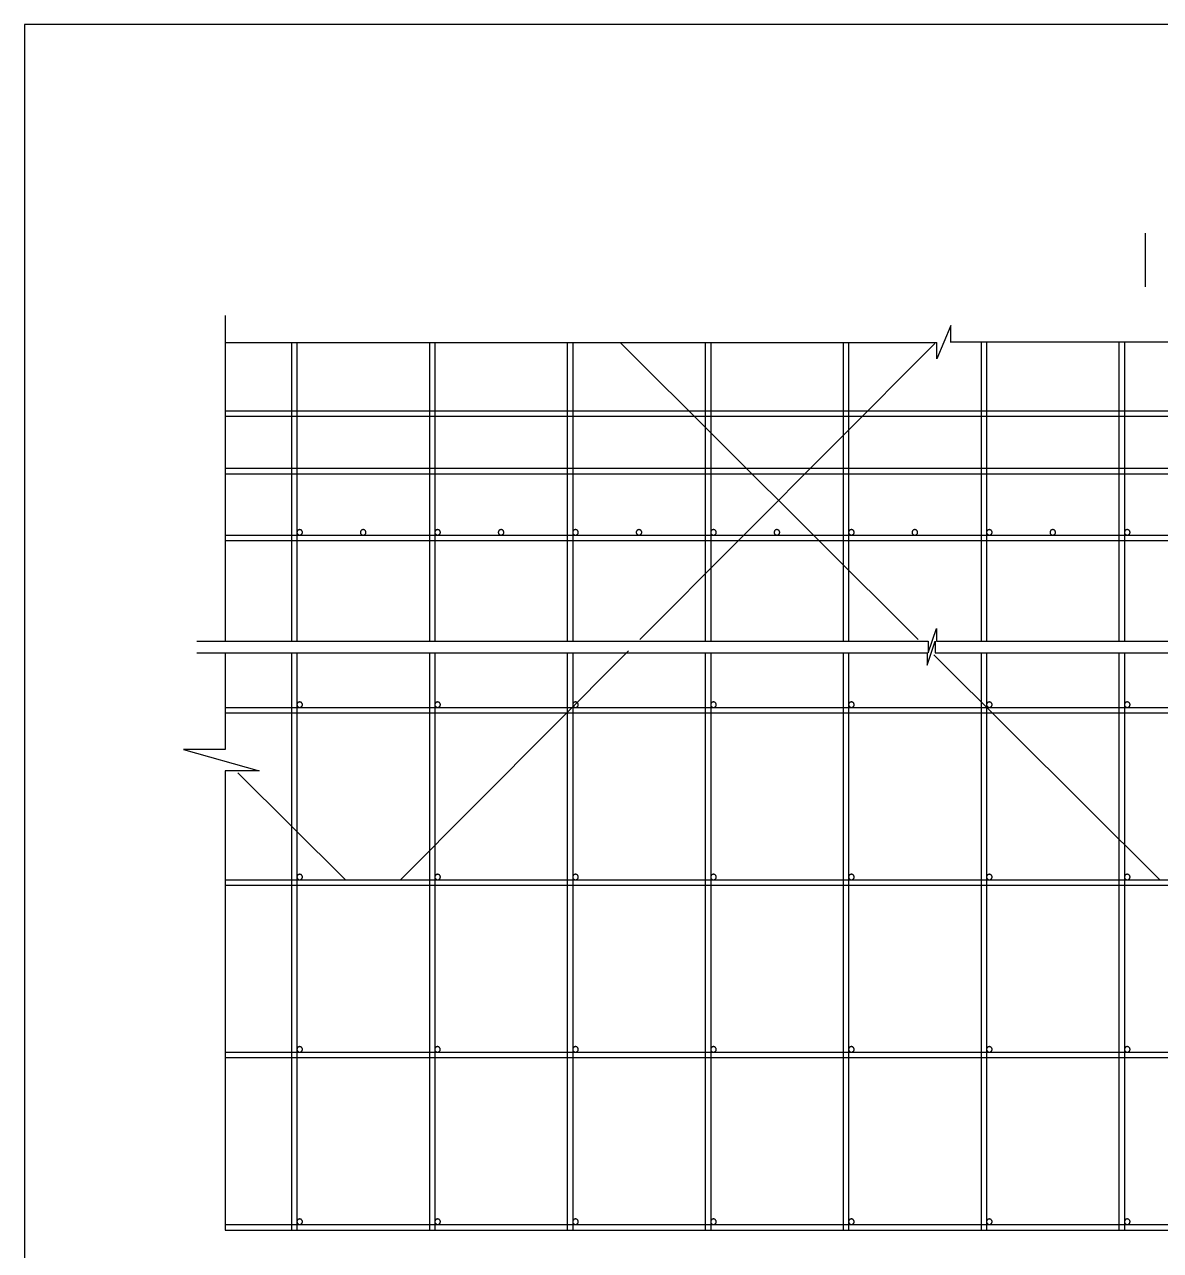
# Model space of a CAD drawing. Header units: metres. Extents: x 0 to 420, y 0 to 297.
# Drawn here: x 0 to 164.7, y 119.2 to 297 of the extents above; entities that cross this region are included whole.
import ezdxf

# ---------------------------------------------------------------- set-up
doc = ezdxf.new("R2010")
doc.units = ezdxf.units.M
doc.layers.add(' ', color=7, linetype='Continuous')

msp = doc.modelspace()

# ---------------------------------------------------------------- linework, layer by layer
at = {"layer": ' '}
for p, q in [((162.52, 266.73), (162.52, 258.93)), ((29.1, 254.79), (29.1, 207.53)), ((134.34, 253.34), (132.27, 248.5)), ((134.34, 250.86), (134.34, 253.34)), ((29.1, 250.86), (132.27, 250.86)), ((38.7, 250.86), (38.7, 207.53)), ((39.5, 250.86), (39.5, 207.53)), ((58.7, 250.86), (58.7, 207.53)), ((59.5, 250.86), (59.5, 207.53)), ((78.7, 250.86), (78.7, 207.53)), ((79.5, 250.86), (79.5, 207.53)), ((86.36, 250.86), (129.6, 207.81)), ((98.7, 250.86), (98.7, 207.53)), ((99.5, 250.86), (99.5, 207.53)), ((118.7, 250.86), (118.7, 207.53)), ((119.5, 250.86), (119.5, 207.53)), ((132.27, 248.5), (132.27, 250.86)), ((134.34, 250.98), (249.1, 250.98)), ((138.7, 250.98), (138.7, 207.53)), ((139.5, 250.98), (139.5, 207.53)), ((158.7, 250.98), (158.7, 207.53)), ((159.5, 250.98), (159.5, 207.53)), ((131.99, 250.75), (89.24, 207.81)), ((29.1, 240.98), (249.1, 240.98)), ((29.1, 240.18), (249.1, 240.18)), ((29.1, 232.64), (249.1, 232.64)), ((29.1, 231.84), (249.1, 231.84)), ((29.1, 222.93), (249.1, 222.93)), ((29.1, 222.13), (249.1, 222.13)), ((131.05, 205.86), (132.24, 209.39)), ((132.24, 209.39), (132.24, 207.53)), ((25, 207.53), (131.05, 207.53)), ((130.91, 204.06), (132.04, 207.53)), ((131.05, 207.53), (131.05, 205.86)), ((132.04, 207.53), (132.04, 205.86)), ((132.24, 207.53), (251.8, 207.53)), ((25, 205.86), (130.91, 205.86)), ((29.1, 205.86), (29.1, 191.83)), ((38.7, 205.86), (38.7, 122.13)), ((39.5, 205.86), (39.5, 122.13)), ((87.58, 206.14), (54.51, 172.93)), ((58.7, 205.86), (58.7, 122.13)), ((59.5, 205.86), (59.5, 122.13)), ((78.7, 205.86), (78.7, 122.13)), ((79.5, 205.86), (79.5, 122.13)), ((98.7, 205.86), (98.7, 122.13)), ((99.5, 205.86), (99.5, 122.13)), ((118.7, 205.86), (118.7, 122.13)), ((119.5, 205.86), (119.5, 122.13)), ((130.91, 205.86), (130.91, 204.06)), ((131.84, 205.58), (164.64, 172.93)), ((132.04, 205.86), (251.8, 205.86)), ((138.7, 205.86), (138.7, 122.13)), ((139.5, 205.86), (139.5, 122.13)), ((158.7, 205.86), (158.7, 122.13)), ((159.5, 205.86), (159.5, 122.13)), ((29.1, 197.93), (249.1, 197.93)), ((29.1, 197.13), (249.1, 197.13)), ((29.1, 191.83), (23.06, 191.83)), ((23.06, 191.83), (34.03, 188.72)), ((34.03, 188.72), (29.1, 188.72)), ((29.1, 188.72), (29.1, 122.13)), ((30.95, 188.44), (46.53, 172.93)), ((29.1, 172.93), (249.1, 172.93)), ((29.1, 172.13), (249.1, 172.13)), ((29.1, 147.93), (249.1, 147.93)), ((29.1, 147.13), (249.1, 147.13)), ((29.1, 122.93), (249.1, 122.93)), ((29.1, 122.13), (249.1, 122.13))]:
    msp.add_line(p, q, dxfattribs=at)
for points in [[(40.3, 223.33), (40.3, 223.37), (40.29, 223.41), (40.28, 223.44), (40.27, 223.48), (40.25, 223.52), (40.23, 223.55), (40.21, 223.58), (40.18, 223.61), (40.15, 223.64), (40.12, 223.66), (40.09, 223.68), (40.05, 223.7), (40.01, 223.71), (39.98, 223.72), (39.94, 223.73), (39.9, 223.73), (39.86, 223.73), (39.82, 223.72), (39.78, 223.71), (39.74, 223.7), (39.71, 223.68), (39.68, 223.66), (39.64, 223.64), (39.62, 223.61), (39.59, 223.58), (39.57, 223.55), (39.55, 223.52), (39.53, 223.48), (39.52, 223.44), (39.51, 223.41), (39.5, 223.37), (39.5, 223.33), (39.5, 223.29), (39.51, 223.25), (39.52, 223.21), (39.53, 223.18), (39.55, 223.14), (39.57, 223.11), (39.59, 223.07), (39.62, 223.05), (39.64, 223.02), (39.68, 223), (39.71, 222.98), (39.74, 222.96), (39.78, 222.95), (39.82, 222.94), (39.86, 222.93), (39.9, 222.93), (39.94, 222.93), (39.98, 222.94), (40.01, 222.95), (40.05, 222.96), (40.09, 222.98), (40.12, 223), (40.15, 223.02), (40.18, 223.05), (40.21, 223.07), (40.23, 223.11), (40.25, 223.14), (40.27, 223.18), (40.28, 223.21), (40.29, 223.25), (40.3, 223.29), (40.3, 223.33)], [(49.5, 223.33), (49.5, 223.37), (49.49, 223.41), (49.48, 223.44), (49.47, 223.48), (49.45, 223.52), (49.43, 223.55), (49.41, 223.58), (49.38, 223.61), (49.35, 223.64), (49.32, 223.66), (49.29, 223.68), (49.25, 223.7), (49.21, 223.71), (49.18, 223.72), (49.14, 223.73), (49.1, 223.73), (49.06, 223.73), (49.02, 223.72), (48.98, 223.71), (48.94, 223.7), (48.91, 223.68), (48.88, 223.66), (48.84, 223.64), (48.82, 223.61), (48.79, 223.58), (48.77, 223.55), (48.75, 223.52), (48.73, 223.48), (48.72, 223.44), (48.71, 223.41), (48.7, 223.37), (48.7, 223.33), (48.7, 223.29), (48.71, 223.25), (48.72, 223.21), (48.73, 223.18), (48.75, 223.14), (48.77, 223.11), (48.79, 223.07), (48.82, 223.05), (48.84, 223.02), (48.88, 223), (48.91, 222.98), (48.94, 222.96), (48.98, 222.95), (49.02, 222.94), (49.06, 222.93), (49.1, 222.93), (49.14, 222.93), (49.18, 222.94), (49.21, 222.95), (49.25, 222.96), (49.29, 222.98), (49.32, 223), (49.35, 223.02), (49.38, 223.05), (49.41, 223.07), (49.43, 223.11), (49.45, 223.14), (49.47, 223.18), (49.48, 223.21), (49.49, 223.25), (49.5, 223.29), (49.5, 223.33)], [(60.3, 223.33), (60.3, 223.37), (60.29, 223.41), (60.28, 223.44), (60.27, 223.48), (60.25, 223.52), (60.23, 223.55), (60.21, 223.58), (60.18, 223.61), (60.15, 223.64), (60.12, 223.66), (60.09, 223.68), (60.05, 223.7), (60.01, 223.71), (59.98, 223.72), (59.94, 223.73), (59.9, 223.73), (59.86, 223.73), (59.82, 223.72), (59.78, 223.71), (59.74, 223.7), (59.71, 223.68), (59.68, 223.66), (59.64, 223.64), (59.62, 223.61), (59.59, 223.58), (59.57, 223.55), (59.55, 223.52), (59.53, 223.48), (59.52, 223.44), (59.51, 223.41), (59.5, 223.37), (59.5, 223.33), (59.5, 223.29), (59.51, 223.25), (59.52, 223.21), (59.53, 223.18), (59.55, 223.14), (59.57, 223.11), (59.59, 223.07), (59.62, 223.05), (59.64, 223.02), (59.68, 223), (59.71, 222.98), (59.74, 222.96), (59.78, 222.95), (59.82, 222.94), (59.86, 222.93), (59.9, 222.93), (59.94, 222.93), (59.98, 222.94), (60.01, 222.95), (60.05, 222.96), (60.09, 222.98), (60.12, 223), (60.15, 223.02), (60.18, 223.05), (60.21, 223.07), (60.23, 223.11), (60.25, 223.14), (60.27, 223.18), (60.28, 223.21), (60.29, 223.25), (60.3, 223.29), (60.3, 223.33)], [(69.5, 223.33), (69.5, 223.37), (69.49, 223.41), (69.48, 223.44), (69.47, 223.48), (69.45, 223.52), (69.43, 223.55), (69.41, 223.58), (69.38, 223.61), (69.35, 223.64), (69.32, 223.66), (69.29, 223.68), (69.25, 223.7), (69.21, 223.71), (69.18, 223.72), (69.14, 223.73), (69.1, 223.73), (69.06, 223.73), (69.02, 223.72), (68.98, 223.71), (68.94, 223.7), (68.91, 223.68), (68.88, 223.66), (68.84, 223.64), (68.82, 223.61), (68.79, 223.58), (68.77, 223.55), (68.75, 223.52), (68.73, 223.48), (68.72, 223.44), (68.71, 223.41), (68.7, 223.37), (68.7, 223.33), (68.7, 223.29), (68.71, 223.25), (68.72, 223.21), (68.73, 223.18), (68.75, 223.14), (68.77, 223.11), (68.79, 223.07), (68.82, 223.05), (68.84, 223.02), (68.88, 223), (68.91, 222.98), (68.94, 222.96), (68.98, 222.95), (69.02, 222.94), (69.06, 222.93), (69.1, 222.93), (69.14, 222.93), (69.18, 222.94), (69.21, 222.95), (69.25, 222.96), (69.29, 222.98), (69.32, 223), (69.35, 223.02), (69.38, 223.05), (69.41, 223.07), (69.43, 223.11), (69.45, 223.14), (69.47, 223.18), (69.48, 223.21), (69.49, 223.25), (69.5, 223.29), (69.5, 223.33)], [(80.3, 223.33), (80.3, 223.37), (80.29, 223.41), (80.28, 223.44), (80.27, 223.48), (80.25, 223.52), (80.23, 223.55), (80.21, 223.58), (80.18, 223.61), (80.15, 223.64), (80.12, 223.66), (80.09, 223.68), (80.05, 223.7), (80.01, 223.71), (79.98, 223.72), (79.94, 223.73), (79.9, 223.73), (79.86, 223.73), (79.82, 223.72), (79.78, 223.71), (79.74, 223.7), (79.71, 223.68), (79.68, 223.66), (79.64, 223.64), (79.62, 223.61), (79.59, 223.58), (79.57, 223.55), (79.55, 223.52), (79.53, 223.48), (79.52, 223.44), (79.51, 223.41), (79.5, 223.37), (79.5, 223.33), (79.5, 223.29), (79.51, 223.25), (79.52, 223.21), (79.53, 223.18), (79.55, 223.14), (79.57, 223.11), (79.59, 223.07), (79.62, 223.05), (79.64, 223.02), (79.68, 223), (79.71, 222.98), (79.74, 222.96), (79.78, 222.95), (79.82, 222.94), (79.86, 222.93), (79.9, 222.93), (79.94, 222.93), (79.98, 222.94), (80.01, 222.95), (80.05, 222.96), (80.09, 222.98), (80.12, 223), (80.15, 223.02), (80.18, 223.05), (80.21, 223.07), (80.23, 223.11), (80.25, 223.14), (80.27, 223.18), (80.28, 223.21), (80.29, 223.25), (80.3, 223.29), (80.3, 223.33)], [(89.5, 223.33), (89.5, 223.37), (89.49, 223.41), (89.48, 223.44), (89.47, 223.48), (89.45, 223.52), (89.43, 223.55), (89.41, 223.58), (89.38, 223.61), (89.35, 223.64), (89.32, 223.66), (89.29, 223.68), (89.25, 223.7), (89.21, 223.71), (89.18, 223.72), (89.14, 223.73), (89.1, 223.73), (89.06, 223.73), (89.02, 223.72), (88.98, 223.71), (88.94, 223.7), (88.91, 223.68), (88.88, 223.66), (88.84, 223.64), (88.82, 223.61), (88.79, 223.58), (88.77, 223.55), (88.75, 223.52), (88.73, 223.48), (88.72, 223.44), (88.71, 223.41), (88.7, 223.37), (88.7, 223.33), (88.7, 223.29), (88.71, 223.25), (88.72, 223.21), (88.73, 223.18), (88.75, 223.14), (88.77, 223.11), (88.79, 223.07), (88.82, 223.05), (88.84, 223.02), (88.88, 223), (88.91, 222.98), (88.94, 222.96), (88.98, 222.95), (89.02, 222.94), (89.06, 222.93), (89.1, 222.93), (89.14, 222.93), (89.18, 222.94), (89.21, 222.95), (89.25, 222.96), (89.29, 222.98), (89.32, 223), (89.35, 223.02), (89.38, 223.05), (89.41, 223.07), (89.43, 223.11), (89.45, 223.14), (89.47, 223.18), (89.48, 223.21), (89.49, 223.25), (89.5, 223.29), (89.5, 223.33)], [(100.3, 223.33), (100.3, 223.37), (100.29, 223.41), (100.28, 223.44), (100.27, 223.48), (100.25, 223.52), (100.23, 223.55), (100.21, 223.58), (100.18, 223.61), (100.15, 223.64), (100.12, 223.66), (100.09, 223.68), (100.05, 223.7), (100.01, 223.71), (99.98, 223.72), (99.94, 223.73), (99.9, 223.73), (99.86, 223.73), (99.82, 223.72), (99.78, 223.71), (99.74, 223.7), (99.71, 223.68), (99.68, 223.66), (99.64, 223.64), (99.62, 223.61), (99.59, 223.58), (99.57, 223.55), (99.55, 223.52), (99.53, 223.48), (99.52, 223.44), (99.51, 223.41), (99.5, 223.37), (99.5, 223.33), (99.5, 223.29), (99.51, 223.25), (99.52, 223.21), (99.53, 223.18), (99.55, 223.14), (99.57, 223.11), (99.59, 223.07), (99.62, 223.05), (99.64, 223.02), (99.68, 223), (99.71, 222.98), (99.74, 222.96), (99.78, 222.95), (99.82, 222.94), (99.86, 222.93), (99.9, 222.93), (99.94, 222.93), (99.98, 222.94), (100.01, 222.95), (100.05, 222.96), (100.09, 222.98), (100.12, 223), (100.15, 223.02), (100.18, 223.05), (100.21, 223.07), (100.23, 223.11), (100.25, 223.14), (100.27, 223.18), (100.28, 223.21), (100.29, 223.25), (100.3, 223.29), (100.3, 223.33)], [(109.5, 223.33), (109.5, 223.37), (109.49, 223.41), (109.48, 223.44), (109.47, 223.48), (109.45, 223.52), (109.43, 223.55), (109.41, 223.58), (109.38, 223.61), (109.35, 223.64), (109.32, 223.66), (109.29, 223.68), (109.25, 223.7), (109.21, 223.71), (109.18, 223.72), (109.14, 223.73), (109.1, 223.73), (109.06, 223.73), (109.02, 223.72), (108.98, 223.71), (108.94, 223.7), (108.91, 223.68), (108.88, 223.66), (108.84, 223.64), (108.82, 223.61), (108.79, 223.58), (108.77, 223.55), (108.75, 223.52), (108.73, 223.48), (108.72, 223.44), (108.71, 223.41), (108.7, 223.37), (108.7, 223.33), (108.7, 223.29), (108.71, 223.25), (108.72, 223.21), (108.73, 223.18), (108.75, 223.14), (108.77, 223.11), (108.79, 223.07), (108.82, 223.05), (108.84, 223.02), (108.88, 223), (108.91, 222.98), (108.94, 222.96), (108.98, 222.95), (109.02, 222.94), (109.06, 222.93), (109.1, 222.93), (109.14, 222.93), (109.18, 222.94), (109.21, 222.95), (109.25, 222.96), (109.29, 222.98), (109.32, 223), (109.35, 223.02), (109.38, 223.05), (109.41, 223.07), (109.43, 223.11), (109.45, 223.14), (109.47, 223.18), (109.48, 223.21), (109.49, 223.25), (109.5, 223.29), (109.5, 223.33)], [(120.3, 223.33), (120.3, 223.37), (120.29, 223.41), (120.28, 223.44), (120.27, 223.48), (120.25, 223.52), (120.23, 223.55), (120.21, 223.58), (120.18, 223.61), (120.15, 223.64), (120.12, 223.66), (120.09, 223.68), (120.05, 223.7), (120.01, 223.71), (119.98, 223.72), (119.94, 223.73), (119.9, 223.73), (119.86, 223.73), (119.82, 223.72), (119.78, 223.71), (119.74, 223.7), (119.71, 223.68), (119.68, 223.66), (119.64, 223.64), (119.62, 223.61), (119.59, 223.58), (119.57, 223.55), (119.55, 223.52), (119.53, 223.48), (119.52, 223.44), (119.51, 223.41), (119.5, 223.37), (119.5, 223.33), (119.5, 223.29), (119.51, 223.25), (119.52, 223.21), (119.53, 223.18), (119.55, 223.14), (119.57, 223.11), (119.59, 223.07), (119.62, 223.05), (119.64, 223.02), (119.68, 223), (119.71, 222.98), (119.74, 222.96), (119.78, 222.95), (119.82, 222.94), (119.86, 222.93), (119.9, 222.93), (119.94, 222.93), (119.98, 222.94), (120.01, 222.95), (120.05, 222.96), (120.09, 222.98), (120.12, 223), (120.15, 223.02), (120.18, 223.05), (120.21, 223.07), (120.23, 223.11), (120.25, 223.14), (120.27, 223.18), (120.28, 223.21), (120.29, 223.25), (120.3, 223.29), (120.3, 223.33)], [(129.5, 223.33), (129.5, 223.37), (129.49, 223.41), (129.48, 223.44), (129.47, 223.48), (129.45, 223.52), (129.43, 223.55), (129.41, 223.58), (129.38, 223.61), (129.35, 223.64), (129.32, 223.66), (129.29, 223.68), (129.25, 223.7), (129.21, 223.71), (129.18, 223.72), (129.14, 223.73), (129.1, 223.73), (129.06, 223.73), (129.02, 223.72), (128.98, 223.71), (128.94, 223.7), (128.91, 223.68), (128.88, 223.66), (128.84, 223.64), (128.82, 223.61), (128.79, 223.58), (128.77, 223.55), (128.75, 223.52), (128.73, 223.48), (128.72, 223.44), (128.71, 223.41), (128.7, 223.37), (128.7, 223.33), (128.7, 223.29), (128.71, 223.25), (128.72, 223.21), (128.73, 223.18), (128.75, 223.14), (128.77, 223.11), (128.79, 223.07), (128.82, 223.05), (128.84, 223.02), (128.88, 223), (128.91, 222.98), (128.94, 222.96), (128.98, 222.95), (129.02, 222.94), (129.06, 222.93), (129.1, 222.93), (129.14, 222.93), (129.18, 222.94), (129.21, 222.95), (129.25, 222.96), (129.29, 222.98), (129.32, 223), (129.35, 223.02), (129.38, 223.05), (129.41, 223.07), (129.43, 223.11), (129.45, 223.14), (129.47, 223.18), (129.48, 223.21), (129.49, 223.25), (129.5, 223.29), (129.5, 223.33)], [(140.3, 223.33), (140.3, 223.37), (140.29, 223.41), (140.28, 223.44), (140.27, 223.48), (140.25, 223.52), (140.23, 223.55), (140.21, 223.58), (140.18, 223.61), (140.15, 223.64), (140.12, 223.66), (140.09, 223.68), (140.05, 223.7), (140.01, 223.71), (139.98, 223.72), (139.94, 223.73), (139.9, 223.73), (139.86, 223.73), (139.82, 223.72), (139.78, 223.71), (139.74, 223.7), (139.71, 223.68), (139.68, 223.66), (139.64, 223.64), (139.62, 223.61), (139.59, 223.58), (139.57, 223.55), (139.55, 223.52), (139.53, 223.48), (139.52, 223.44), (139.51, 223.41), (139.5, 223.37), (139.5, 223.33), (139.5, 223.29), (139.51, 223.25), (139.52, 223.21), (139.53, 223.18), (139.55, 223.14), (139.57, 223.11), (139.59, 223.07), (139.62, 223.05), (139.64, 223.02), (139.68, 223), (139.71, 222.98), (139.74, 222.96), (139.78, 222.95), (139.82, 222.94), (139.86, 222.93), (139.9, 222.93), (139.94, 222.93), (139.98, 222.94), (140.01, 222.95), (140.05, 222.96), (140.09, 222.98), (140.12, 223), (140.15, 223.02), (140.18, 223.05), (140.21, 223.07), (140.23, 223.11), (140.25, 223.14), (140.27, 223.18), (140.28, 223.21), (140.29, 223.25), (140.3, 223.29), (140.3, 223.33)], [(149.5, 223.33), (149.5, 223.37), (149.49, 223.41), (149.48, 223.44), (149.47, 223.48), (149.45, 223.52), (149.43, 223.55), (149.41, 223.58), (149.38, 223.61), (149.35, 223.64), (149.32, 223.66), (149.29, 223.68), (149.25, 223.7), (149.21, 223.71), (149.18, 223.72), (149.14, 223.73), (149.1, 223.73), (149.06, 223.73), (149.02, 223.72), (148.98, 223.71), (148.94, 223.7), (148.91, 223.68), (148.88, 223.66), (148.84, 223.64), (148.82, 223.61), (148.79, 223.58), (148.77, 223.55), (148.75, 223.52), (148.73, 223.48), (148.72, 223.44), (148.71, 223.41), (148.7, 223.37), (148.7, 223.33), (148.7, 223.29), (148.71, 223.25), (148.72, 223.21), (148.73, 223.18), (148.75, 223.14), (148.77, 223.11), (148.79, 223.07), (148.82, 223.05), (148.84, 223.02), (148.88, 223), (148.91, 222.98), (148.94, 222.96), (148.98, 222.95), (149.02, 222.94), (149.06, 222.93), (149.1, 222.93), (149.14, 222.93), (149.18, 222.94), (149.21, 222.95), (149.25, 222.96), (149.29, 222.98), (149.32, 223), (149.35, 223.02), (149.38, 223.05), (149.41, 223.07), (149.43, 223.11), (149.45, 223.14), (149.47, 223.18), (149.48, 223.21), (149.49, 223.25), (149.5, 223.29), (149.5, 223.33)], [(160.3, 223.33), (160.3, 223.37), (160.29, 223.41), (160.28, 223.44), (160.27, 223.48), (160.25, 223.52), (160.23, 223.55), (160.21, 223.58), (160.18, 223.61), (160.15, 223.64), (160.12, 223.66), (160.09, 223.68), (160.05, 223.7), (160.01, 223.71), (159.98, 223.72), (159.94, 223.73), (159.9, 223.73), (159.86, 223.73), (159.82, 223.72), (159.78, 223.71), (159.74, 223.7), (159.71, 223.68), (159.68, 223.66), (159.64, 223.64), (159.62, 223.61), (159.59, 223.58), (159.57, 223.55), (159.55, 223.52), (159.53, 223.48), (159.52, 223.44), (159.51, 223.41), (159.5, 223.37), (159.5, 223.33), (159.5, 223.29), (159.51, 223.25), (159.52, 223.21), (159.53, 223.18), (159.55, 223.14), (159.57, 223.11), (159.59, 223.07), (159.62, 223.05), (159.64, 223.02), (159.68, 223), (159.71, 222.98), (159.74, 222.96), (159.78, 222.95), (159.82, 222.94), (159.86, 222.93), (159.9, 222.93), (159.94, 222.93), (159.98, 222.94), (160.01, 222.95), (160.05, 222.96), (160.09, 222.98), (160.12, 223), (160.15, 223.02), (160.18, 223.05), (160.21, 223.07), (160.23, 223.11), (160.25, 223.14), (160.27, 223.18), (160.28, 223.21), (160.29, 223.25), (160.3, 223.29), (160.3, 223.33)], [(40.3, 198.33), (40.3, 198.37), (40.29, 198.41), (40.28, 198.44), (40.27, 198.48), (40.25, 198.52), (40.23, 198.55), (40.21, 198.58), (40.18, 198.61), (40.15, 198.64), (40.12, 198.66), (40.09, 198.68), (40.05, 198.7), (40.01, 198.71), (39.98, 198.72), (39.94, 198.73), (39.9, 198.73), (39.86, 198.73), (39.82, 198.72), (39.78, 198.71), (39.74, 198.7), (39.71, 198.68), (39.68, 198.66), (39.64, 198.64), (39.62, 198.61), (39.59, 198.58), (39.57, 198.55), (39.55, 198.52), (39.53, 198.48), (39.52, 198.44), (39.51, 198.41), (39.5, 198.37), (39.5, 198.33), (39.5, 198.29), (39.51, 198.25), (39.52, 198.21), (39.53, 198.18), (39.55, 198.14), (39.57, 198.11), (39.59, 198.07), (39.62, 198.05), (39.64, 198.02), (39.68, 198), (39.71, 197.98), (39.74, 197.96), (39.78, 197.95), (39.82, 197.94), (39.86, 197.93), (39.9, 197.93), (39.94, 197.93), (39.98, 197.94), (40.01, 197.95), (40.05, 197.96), (40.09, 197.98), (40.12, 198), (40.15, 198.02), (40.18, 198.05), (40.21, 198.07), (40.23, 198.11), (40.25, 198.14), (40.27, 198.18), (40.28, 198.21), (40.29, 198.25), (40.3, 198.29), (40.3, 198.33)], [(60.3, 198.33), (60.3, 198.37), (60.29, 198.41), (60.28, 198.44), (60.27, 198.48), (60.25, 198.52), (60.23, 198.55), (60.21, 198.58), (60.18, 198.61), (60.15, 198.64), (60.12, 198.66), (60.09, 198.68), (60.05, 198.7), (60.01, 198.71), (59.98, 198.72), (59.94, 198.73), (59.9, 198.73), (59.86, 198.73), (59.82, 198.72), (59.78, 198.71), (59.74, 198.7), (59.71, 198.68), (59.68, 198.66), (59.64, 198.64), (59.62, 198.61), (59.59, 198.58), (59.57, 198.55), (59.55, 198.52), (59.53, 198.48), (59.52, 198.44), (59.51, 198.41), (59.5, 198.37), (59.5, 198.33), (59.5, 198.29), (59.51, 198.25), (59.52, 198.21), (59.53, 198.18), (59.55, 198.14), (59.57, 198.11), (59.59, 198.07), (59.62, 198.05), (59.64, 198.02), (59.68, 198), (59.71, 197.98), (59.74, 197.96), (59.78, 197.95), (59.82, 197.94), (59.86, 197.93), (59.9, 197.93), (59.94, 197.93), (59.98, 197.94), (60.01, 197.95), (60.05, 197.96), (60.09, 197.98), (60.12, 198), (60.15, 198.02), (60.18, 198.05), (60.21, 198.07), (60.23, 198.11), (60.25, 198.14), (60.27, 198.18), (60.28, 198.21), (60.29, 198.25), (60.3, 198.29), (60.3, 198.33)], [(80.3, 198.33), (80.3, 198.37), (80.29, 198.41), (80.28, 198.44), (80.27, 198.48), (80.25, 198.52), (80.23, 198.55), (80.21, 198.58), (80.18, 198.61), (80.15, 198.64), (80.12, 198.66), (80.09, 198.68), (80.05, 198.7), (80.01, 198.71), (79.98, 198.72), (79.94, 198.73), (79.9, 198.73), (79.86, 198.73), (79.82, 198.72), (79.78, 198.71), (79.74, 198.7), (79.71, 198.68), (79.68, 198.66), (79.64, 198.64), (79.62, 198.61), (79.59, 198.58), (79.57, 198.55), (79.55, 198.52), (79.53, 198.48), (79.52, 198.44), (79.51, 198.41), (79.5, 198.37), (79.5, 198.33), (79.5, 198.29), (79.51, 198.25), (79.52, 198.21), (79.53, 198.18), (79.55, 198.14), (79.57, 198.11), (79.59, 198.07), (79.62, 198.05), (79.64, 198.02), (79.68, 198), (79.71, 197.98), (79.74, 197.96), (79.78, 197.95), (79.82, 197.94), (79.86, 197.93), (79.9, 197.93), (79.94, 197.93), (79.98, 197.94), (80.01, 197.95), (80.05, 197.96), (80.09, 197.98), (80.12, 198), (80.15, 198.02), (80.18, 198.05), (80.21, 198.07), (80.23, 198.11), (80.25, 198.14), (80.27, 198.18), (80.28, 198.21), (80.29, 198.25), (80.3, 198.29), (80.3, 198.33)], [(100.3, 198.33), (100.3, 198.37), (100.29, 198.41), (100.28, 198.44), (100.27, 198.48), (100.25, 198.52), (100.23, 198.55), (100.21, 198.58), (100.18, 198.61), (100.15, 198.64), (100.12, 198.66), (100.09, 198.68), (100.05, 198.7), (100.01, 198.71), (99.98, 198.72), (99.94, 198.73), (99.9, 198.73), (99.86, 198.73), (99.82, 198.72), (99.78, 198.71), (99.74, 198.7), (99.71, 198.68), (99.68, 198.66), (99.64, 198.64), (99.62, 198.61), (99.59, 198.58), (99.57, 198.55), (99.55, 198.52), (99.53, 198.48), (99.52, 198.44), (99.51, 198.41), (99.5, 198.37), (99.5, 198.33), (99.5, 198.29), (99.51, 198.25), (99.52, 198.21), (99.53, 198.18), (99.55, 198.14), (99.57, 198.11), (99.59, 198.07), (99.62, 198.05), (99.64, 198.02), (99.68, 198), (99.71, 197.98), (99.74, 197.96), (99.78, 197.95), (99.82, 197.94), (99.86, 197.93), (99.9, 197.93), (99.94, 197.93), (99.98, 197.94), (100.01, 197.95), (100.05, 197.96), (100.09, 197.98), (100.12, 198), (100.15, 198.02), (100.18, 198.05), (100.21, 198.07), (100.23, 198.11), (100.25, 198.14), (100.27, 198.18), (100.28, 198.21), (100.29, 198.25), (100.3, 198.29), (100.3, 198.33)], [(120.3, 198.33), (120.3, 198.37), (120.29, 198.41), (120.28, 198.44), (120.27, 198.48), (120.25, 198.52), (120.23, 198.55), (120.21, 198.58), (120.18, 198.61), (120.15, 198.64), (120.12, 198.66), (120.09, 198.68), (120.05, 198.7), (120.01, 198.71), (119.98, 198.72), (119.94, 198.73), (119.9, 198.73), (119.86, 198.73), (119.82, 198.72), (119.78, 198.71), (119.74, 198.7), (119.71, 198.68), (119.68, 198.66), (119.64, 198.64), (119.62, 198.61), (119.59, 198.58), (119.57, 198.55), (119.55, 198.52), (119.53, 198.48), (119.52, 198.44), (119.51, 198.41), (119.5, 198.37), (119.5, 198.33), (119.5, 198.29), (119.51, 198.25), (119.52, 198.21), (119.53, 198.18), (119.55, 198.14), (119.57, 198.11), (119.59, 198.07), (119.62, 198.05), (119.64, 198.02), (119.68, 198), (119.71, 197.98), (119.74, 197.96), (119.78, 197.95), (119.82, 197.94), (119.86, 197.93), (119.9, 197.93), (119.94, 197.93), (119.98, 197.94), (120.01, 197.95), (120.05, 197.96), (120.09, 197.98), (120.12, 198), (120.15, 198.02), (120.18, 198.05), (120.21, 198.07), (120.23, 198.11), (120.25, 198.14), (120.27, 198.18), (120.28, 198.21), (120.29, 198.25), (120.3, 198.29), (120.3, 198.33)], [(140.3, 198.33), (140.3, 198.37), (140.29, 198.41), (140.28, 198.44), (140.27, 198.48), (140.25, 198.52), (140.23, 198.55), (140.21, 198.58), (140.18, 198.61), (140.15, 198.64), (140.12, 198.66), (140.09, 198.68), (140.05, 198.7), (140.01, 198.71), (139.98, 198.72), (139.94, 198.73), (139.9, 198.73), (139.86, 198.73), (139.82, 198.72), (139.78, 198.71), (139.74, 198.7), (139.71, 198.68), (139.68, 198.66), (139.64, 198.64), (139.62, 198.61), (139.59, 198.58), (139.57, 198.55), (139.55, 198.52), (139.53, 198.48), (139.52, 198.44), (139.51, 198.41), (139.5, 198.37), (139.5, 198.33), (139.5, 198.29), (139.51, 198.25), (139.52, 198.21), (139.53, 198.18), (139.55, 198.14), (139.57, 198.11), (139.59, 198.07), (139.62, 198.05), (139.64, 198.02), (139.68, 198), (139.71, 197.98), (139.74, 197.96), (139.78, 197.95), (139.82, 197.94), (139.86, 197.93), (139.9, 197.93), (139.94, 197.93), (139.98, 197.94), (140.01, 197.95), (140.05, 197.96), (140.09, 197.98), (140.12, 198), (140.15, 198.02), (140.18, 198.05), (140.21, 198.07), (140.23, 198.11), (140.25, 198.14), (140.27, 198.18), (140.28, 198.21), (140.29, 198.25), (140.3, 198.29), (140.3, 198.33)], [(160.3, 198.33), (160.3, 198.37), (160.29, 198.41), (160.28, 198.44), (160.27, 198.48), (160.25, 198.52), (160.23, 198.55), (160.21, 198.58), (160.18, 198.61), (160.15, 198.64), (160.12, 198.66), (160.09, 198.68), (160.05, 198.7), (160.01, 198.71), (159.98, 198.72), (159.94, 198.73), (159.9, 198.73), (159.86, 198.73), (159.82, 198.72), (159.78, 198.71), (159.74, 198.7), (159.71, 198.68), (159.68, 198.66), (159.64, 198.64), (159.62, 198.61), (159.59, 198.58), (159.57, 198.55), (159.55, 198.52), (159.53, 198.48), (159.52, 198.44), (159.51, 198.41), (159.5, 198.37), (159.5, 198.33), (159.5, 198.29), (159.51, 198.25), (159.52, 198.21), (159.53, 198.18), (159.55, 198.14), (159.57, 198.11), (159.59, 198.07), (159.62, 198.05), (159.64, 198.02), (159.68, 198), (159.71, 197.98), (159.74, 197.96), (159.78, 197.95), (159.82, 197.94), (159.86, 197.93), (159.9, 197.93), (159.94, 197.93), (159.98, 197.94), (160.01, 197.95), (160.05, 197.96), (160.09, 197.98), (160.12, 198), (160.15, 198.02), (160.18, 198.05), (160.21, 198.07), (160.23, 198.11), (160.25, 198.14), (160.27, 198.18), (160.28, 198.21), (160.29, 198.25), (160.3, 198.29), (160.3, 198.33)], [(40.3, 173.33), (40.3, 173.37), (40.29, 173.41), (40.28, 173.44), (40.27, 173.48), (40.25, 173.52), (40.23, 173.55), (40.21, 173.58), (40.18, 173.61), (40.15, 173.64), (40.12, 173.66), (40.09, 173.68), (40.05, 173.7), (40.01, 173.71), (39.98, 173.72), (39.94, 173.73), (39.9, 173.73), (39.86, 173.73), (39.82, 173.72), (39.78, 173.71), (39.74, 173.7), (39.71, 173.68), (39.68, 173.66), (39.64, 173.64), (39.62, 173.61), (39.59, 173.58), (39.57, 173.55), (39.55, 173.52), (39.53, 173.48), (39.52, 173.44), (39.51, 173.41), (39.5, 173.37), (39.5, 173.33), (39.5, 173.29), (39.51, 173.25), (39.52, 173.21), (39.53, 173.18), (39.55, 173.14), (39.57, 173.11), (39.59, 173.07), (39.62, 173.05), (39.64, 173.02), (39.68, 173), (39.71, 172.98), (39.74, 172.96), (39.78, 172.95), (39.82, 172.94), (39.86, 172.93), (39.9, 172.93), (39.94, 172.93), (39.98, 172.94), (40.01, 172.95), (40.05, 172.96), (40.09, 172.98), (40.12, 173), (40.15, 173.02), (40.18, 173.05), (40.21, 173.07), (40.23, 173.11), (40.25, 173.14), (40.27, 173.18), (40.28, 173.21), (40.29, 173.25), (40.3, 173.29), (40.3, 173.33)], [(60.3, 173.33), (60.3, 173.37), (60.29, 173.41), (60.28, 173.44), (60.27, 173.48), (60.25, 173.52), (60.23, 173.55), (60.21, 173.58), (60.18, 173.61), (60.15, 173.64), (60.12, 173.66), (60.09, 173.68), (60.05, 173.7), (60.01, 173.71), (59.98, 173.72), (59.94, 173.73), (59.9, 173.73), (59.86, 173.73), (59.82, 173.72), (59.78, 173.71), (59.74, 173.7), (59.71, 173.68), (59.68, 173.66), (59.64, 173.64), (59.62, 173.61), (59.59, 173.58), (59.57, 173.55), (59.55, 173.52), (59.53, 173.48), (59.52, 173.44), (59.51, 173.41), (59.5, 173.37), (59.5, 173.33), (59.5, 173.29), (59.51, 173.25), (59.52, 173.21), (59.53, 173.18), (59.55, 173.14), (59.57, 173.11), (59.59, 173.07), (59.62, 173.05), (59.64, 173.02), (59.68, 173), (59.71, 172.98), (59.74, 172.96), (59.78, 172.95), (59.82, 172.94), (59.86, 172.93), (59.9, 172.93), (59.94, 172.93), (59.98, 172.94), (60.01, 172.95), (60.05, 172.96), (60.09, 172.98), (60.12, 173), (60.15, 173.02), (60.18, 173.05), (60.21, 173.07), (60.23, 173.11), (60.25, 173.14), (60.27, 173.18), (60.28, 173.21), (60.29, 173.25), (60.3, 173.29), (60.3, 173.33)], [(80.3, 173.33), (80.3, 173.37), (80.29, 173.41), (80.28, 173.44), (80.27, 173.48), (80.25, 173.52), (80.23, 173.55), (80.21, 173.58), (80.18, 173.61), (80.15, 173.64), (80.12, 173.66), (80.09, 173.68), (80.05, 173.7), (80.01, 173.71), (79.98, 173.72), (79.94, 173.73), (79.9, 173.73), (79.86, 173.73), (79.82, 173.72), (79.78, 173.71), (79.74, 173.7), (79.71, 173.68), (79.68, 173.66), (79.64, 173.64), (79.62, 173.61), (79.59, 173.58), (79.57, 173.55), (79.55, 173.52), (79.53, 173.48), (79.52, 173.44), (79.51, 173.41), (79.5, 173.37), (79.5, 173.33), (79.5, 173.29), (79.51, 173.25), (79.52, 173.21), (79.53, 173.18), (79.55, 173.14), (79.57, 173.11), (79.59, 173.07), (79.62, 173.05), (79.64, 173.02), (79.68, 173), (79.71, 172.98), (79.74, 172.96), (79.78, 172.95), (79.82, 172.94), (79.86, 172.93), (79.9, 172.93), (79.94, 172.93), (79.98, 172.94), (80.01, 172.95), (80.05, 172.96), (80.09, 172.98), (80.12, 173), (80.15, 173.02), (80.18, 173.05), (80.21, 173.07), (80.23, 173.11), (80.25, 173.14), (80.27, 173.18), (80.28, 173.21), (80.29, 173.25), (80.3, 173.29), (80.3, 173.33)], [(100.3, 173.33), (100.3, 173.37), (100.29, 173.41), (100.28, 173.44), (100.27, 173.48), (100.25, 173.52), (100.23, 173.55), (100.21, 173.58), (100.18, 173.61), (100.15, 173.64), (100.12, 173.66), (100.09, 173.68), (100.05, 173.7), (100.01, 173.71), (99.98, 173.72), (99.94, 173.73), (99.9, 173.73), (99.86, 173.73), (99.82, 173.72), (99.78, 173.71), (99.74, 173.7), (99.71, 173.68), (99.68, 173.66), (99.64, 173.64), (99.62, 173.61), (99.59, 173.58), (99.57, 173.55), (99.55, 173.52), (99.53, 173.48), (99.52, 173.44), (99.51, 173.41), (99.5, 173.37), (99.5, 173.33), (99.5, 173.29), (99.51, 173.25), (99.52, 173.21), (99.53, 173.18), (99.55, 173.14), (99.57, 173.11), (99.59, 173.07), (99.62, 173.05), (99.64, 173.02), (99.68, 173), (99.71, 172.98), (99.74, 172.96), (99.78, 172.95), (99.82, 172.94), (99.86, 172.93), (99.9, 172.93), (99.94, 172.93), (99.98, 172.94), (100.01, 172.95), (100.05, 172.96), (100.09, 172.98), (100.12, 173), (100.15, 173.02), (100.18, 173.05), (100.21, 173.07), (100.23, 173.11), (100.25, 173.14), (100.27, 173.18), (100.28, 173.21), (100.29, 173.25), (100.3, 173.29), (100.3, 173.33)], [(120.3, 173.33), (120.3, 173.37), (120.29, 173.41), (120.28, 173.44), (120.27, 173.48), (120.25, 173.52), (120.23, 173.55), (120.21, 173.58), (120.18, 173.61), (120.15, 173.64), (120.12, 173.66), (120.09, 173.68), (120.05, 173.7), (120.01, 173.71), (119.98, 173.72), (119.94, 173.73), (119.9, 173.73), (119.86, 173.73), (119.82, 173.72), (119.78, 173.71), (119.74, 173.7), (119.71, 173.68), (119.68, 173.66), (119.64, 173.64), (119.62, 173.61), (119.59, 173.58), (119.57, 173.55), (119.55, 173.52), (119.53, 173.48), (119.52, 173.44), (119.51, 173.41), (119.5, 173.37), (119.5, 173.33), (119.5, 173.29), (119.51, 173.25), (119.52, 173.21), (119.53, 173.18), (119.55, 173.14), (119.57, 173.11), (119.59, 173.07), (119.62, 173.05), (119.64, 173.02), (119.68, 173), (119.71, 172.98), (119.74, 172.96), (119.78, 172.95), (119.82, 172.94), (119.86, 172.93), (119.9, 172.93), (119.94, 172.93), (119.98, 172.94), (120.01, 172.95), (120.05, 172.96), (120.09, 172.98), (120.12, 173), (120.15, 173.02), (120.18, 173.05), (120.21, 173.07), (120.23, 173.11), (120.25, 173.14), (120.27, 173.18), (120.28, 173.21), (120.29, 173.25), (120.3, 173.29), (120.3, 173.33)], [(140.3, 173.33), (140.3, 173.37), (140.29, 173.41), (140.28, 173.44), (140.27, 173.48), (140.25, 173.52), (140.23, 173.55), (140.21, 173.58), (140.18, 173.61), (140.15, 173.64), (140.12, 173.66), (140.09, 173.68), (140.05, 173.7), (140.01, 173.71), (139.98, 173.72), (139.94, 173.73), (139.9, 173.73), (139.86, 173.73), (139.82, 173.72), (139.78, 173.71), (139.74, 173.7), (139.71, 173.68), (139.68, 173.66), (139.64, 173.64), (139.62, 173.61), (139.59, 173.58), (139.57, 173.55), (139.55, 173.52), (139.53, 173.48), (139.52, 173.44), (139.51, 173.41), (139.5, 173.37), (139.5, 173.33), (139.5, 173.29), (139.51, 173.25), (139.52, 173.21), (139.53, 173.18), (139.55, 173.14), (139.57, 173.11), (139.59, 173.07), (139.62, 173.05), (139.64, 173.02), (139.68, 173), (139.71, 172.98), (139.74, 172.96), (139.78, 172.95), (139.82, 172.94), (139.86, 172.93), (139.9, 172.93), (139.94, 172.93), (139.98, 172.94), (140.01, 172.95), (140.05, 172.96), (140.09, 172.98), (140.12, 173), (140.15, 173.02), (140.18, 173.05), (140.21, 173.07), (140.23, 173.11), (140.25, 173.14), (140.27, 173.18), (140.28, 173.21), (140.29, 173.25), (140.3, 173.29), (140.3, 173.33)], [(160.3, 173.33), (160.3, 173.37), (160.29, 173.41), (160.28, 173.44), (160.27, 173.48), (160.25, 173.52), (160.23, 173.55), (160.21, 173.58), (160.18, 173.61), (160.15, 173.64), (160.12, 173.66), (160.09, 173.68), (160.05, 173.7), (160.01, 173.71), (159.98, 173.72), (159.94, 173.73), (159.9, 173.73), (159.86, 173.73), (159.82, 173.72), (159.78, 173.71), (159.74, 173.7), (159.71, 173.68), (159.68, 173.66), (159.64, 173.64), (159.62, 173.61), (159.59, 173.58), (159.57, 173.55), (159.55, 173.52), (159.53, 173.48), (159.52, 173.44), (159.51, 173.41), (159.5, 173.37), (159.5, 173.33), (159.5, 173.29), (159.51, 173.25), (159.52, 173.21), (159.53, 173.18), (159.55, 173.14), (159.57, 173.11), (159.59, 173.07), (159.62, 173.05), (159.64, 173.02), (159.68, 173), (159.71, 172.98), (159.74, 172.96), (159.78, 172.95), (159.82, 172.94), (159.86, 172.93), (159.9, 172.93), (159.94, 172.93), (159.98, 172.94), (160.01, 172.95), (160.05, 172.96), (160.09, 172.98), (160.12, 173), (160.15, 173.02), (160.18, 173.05), (160.21, 173.07), (160.23, 173.11), (160.25, 173.14), (160.27, 173.18), (160.28, 173.21), (160.29, 173.25), (160.3, 173.29), (160.3, 173.33)], [(40.3, 148.33), (40.3, 148.37), (40.29, 148.41), (40.28, 148.44), (40.27, 148.48), (40.25, 148.52), (40.23, 148.55), (40.21, 148.58), (40.18, 148.61), (40.15, 148.64), (40.12, 148.66), (40.09, 148.68), (40.05, 148.7), (40.01, 148.71), (39.98, 148.72), (39.94, 148.73), (39.9, 148.73), (39.86, 148.73), (39.82, 148.72), (39.78, 148.71), (39.74, 148.7), (39.71, 148.68), (39.68, 148.66), (39.64, 148.64), (39.62, 148.61), (39.59, 148.58), (39.57, 148.55), (39.55, 148.52), (39.53, 148.48), (39.52, 148.44), (39.51, 148.41), (39.5, 148.37), (39.5, 148.33), (39.5, 148.29), (39.51, 148.25), (39.52, 148.21), (39.53, 148.18), (39.55, 148.14), (39.57, 148.11), (39.59, 148.07), (39.62, 148.05), (39.64, 148.02), (39.68, 148), (39.71, 147.98), (39.74, 147.96), (39.78, 147.95), (39.82, 147.94), (39.86, 147.93), (39.9, 147.93), (39.94, 147.93), (39.98, 147.94), (40.01, 147.95), (40.05, 147.96), (40.09, 147.98), (40.12, 148), (40.15, 148.02), (40.18, 148.05), (40.21, 148.07), (40.23, 148.11), (40.25, 148.14), (40.27, 148.18), (40.28, 148.21), (40.29, 148.25), (40.3, 148.29), (40.3, 148.33)], [(60.28, 148.33), (60.28, 148.37), (60.28, 148.41), (60.27, 148.44), (60.25, 148.48), (60.24, 148.52), (60.22, 148.55), (60.19, 148.58), (60.17, 148.61), (60.14, 148.64), (60.11, 148.66), (60.07, 148.68), (60.04, 148.7), (60, 148.71), (59.96, 148.72), (59.92, 148.73), (59.88, 148.73), (59.85, 148.73), (59.81, 148.72), (59.77, 148.71), (59.73, 148.7), (59.7, 148.68), (59.66, 148.66), (59.63, 148.64), (59.6, 148.61), (59.58, 148.58), (59.55, 148.55), (59.53, 148.52), (59.52, 148.48), (59.5, 148.44), (59.49, 148.41), (59.49, 148.37), (59.48, 148.33), (59.49, 148.29), (59.49, 148.25), (59.5, 148.21), (59.52, 148.18), (59.53, 148.14), (59.55, 148.11), (59.58, 148.07), (59.6, 148.05), (59.63, 148.02), (59.66, 148), (59.7, 147.98), (59.73, 147.96), (59.77, 147.95), (59.81, 147.94), (59.85, 147.93), (59.88, 147.93), (59.92, 147.93), (59.96, 147.94), (60, 147.95), (60.04, 147.96), (60.07, 147.98), (60.11, 148), (60.14, 148.02), (60.17, 148.05), (60.19, 148.07), (60.22, 148.11), (60.24, 148.14), (60.25, 148.18), (60.27, 148.21), (60.28, 148.25), (60.28, 148.29), (60.28, 148.33)], [(80.3, 148.33), (80.3, 148.37), (80.29, 148.41), (80.28, 148.44), (80.27, 148.48), (80.25, 148.52), (80.23, 148.55), (80.21, 148.58), (80.18, 148.61), (80.15, 148.64), (80.12, 148.66), (80.09, 148.68), (80.05, 148.7), (80.01, 148.71), (79.98, 148.72), (79.94, 148.73), (79.9, 148.73), (79.86, 148.73), (79.82, 148.72), (79.78, 148.71), (79.74, 148.7), (79.71, 148.68), (79.68, 148.66), (79.64, 148.64), (79.62, 148.61), (79.59, 148.58), (79.57, 148.55), (79.55, 148.52), (79.53, 148.48), (79.52, 148.44), (79.51, 148.41), (79.5, 148.37), (79.5, 148.33), (79.5, 148.29), (79.51, 148.25), (79.52, 148.21), (79.53, 148.18), (79.55, 148.14), (79.57, 148.11), (79.59, 148.07), (79.62, 148.05), (79.64, 148.02), (79.68, 148), (79.71, 147.98), (79.74, 147.96), (79.78, 147.95), (79.82, 147.94), (79.86, 147.93), (79.9, 147.93), (79.94, 147.93), (79.98, 147.94), (80.01, 147.95), (80.05, 147.96), (80.09, 147.98), (80.12, 148), (80.15, 148.02), (80.18, 148.05), (80.21, 148.07), (80.23, 148.11), (80.25, 148.14), (80.27, 148.18), (80.28, 148.21), (80.29, 148.25), (80.3, 148.29), (80.3, 148.33)], [(100.3, 148.33), (100.3, 148.37), (100.29, 148.41), (100.28, 148.44), (100.27, 148.48), (100.25, 148.52), (100.23, 148.55), (100.21, 148.58), (100.18, 148.61), (100.15, 148.64), (100.12, 148.66), (100.09, 148.68), (100.05, 148.7), (100.01, 148.71), (99.98, 148.72), (99.94, 148.73), (99.9, 148.73), (99.86, 148.73), (99.82, 148.72), (99.78, 148.71), (99.74, 148.7), (99.71, 148.68), (99.68, 148.66), (99.64, 148.64), (99.62, 148.61), (99.59, 148.58), (99.57, 148.55), (99.55, 148.52), (99.53, 148.48), (99.52, 148.44), (99.51, 148.41), (99.5, 148.37), (99.5, 148.33), (99.5, 148.29), (99.51, 148.25), (99.52, 148.21), (99.53, 148.18), (99.55, 148.14), (99.57, 148.11), (99.59, 148.07), (99.62, 148.05), (99.64, 148.02), (99.68, 148), (99.71, 147.98), (99.74, 147.96), (99.78, 147.95), (99.82, 147.94), (99.86, 147.93), (99.9, 147.93), (99.94, 147.93), (99.98, 147.94), (100.01, 147.95), (100.05, 147.96), (100.09, 147.98), (100.12, 148), (100.15, 148.02), (100.18, 148.05), (100.21, 148.07), (100.23, 148.11), (100.25, 148.14), (100.27, 148.18), (100.28, 148.21), (100.29, 148.25), (100.3, 148.29), (100.3, 148.33)], [(120.3, 148.33), (120.3, 148.37), (120.29, 148.41), (120.28, 148.44), (120.27, 148.48), (120.25, 148.52), (120.23, 148.55), (120.21, 148.58), (120.18, 148.61), (120.15, 148.64), (120.12, 148.66), (120.09, 148.68), (120.05, 148.7), (120.01, 148.71), (119.98, 148.72), (119.94, 148.73), (119.9, 148.73), (119.86, 148.73), (119.82, 148.72), (119.78, 148.71), (119.74, 148.7), (119.71, 148.68), (119.68, 148.66), (119.64, 148.64), (119.62, 148.61), (119.59, 148.58), (119.57, 148.55), (119.55, 148.52), (119.53, 148.48), (119.52, 148.44), (119.51, 148.41), (119.5, 148.37), (119.5, 148.33), (119.5, 148.29), (119.51, 148.25), (119.52, 148.21), (119.53, 148.18), (119.55, 148.14), (119.57, 148.11), (119.59, 148.07), (119.62, 148.05), (119.64, 148.02), (119.68, 148), (119.71, 147.98), (119.74, 147.96), (119.78, 147.95), (119.82, 147.94), (119.86, 147.93), (119.9, 147.93), (119.94, 147.93), (119.98, 147.94), (120.01, 147.95), (120.05, 147.96), (120.09, 147.98), (120.12, 148), (120.15, 148.02), (120.18, 148.05), (120.21, 148.07), (120.23, 148.11), (120.25, 148.14), (120.27, 148.18), (120.28, 148.21), (120.29, 148.25), (120.3, 148.29), (120.3, 148.33)], [(140.3, 148.33), (140.3, 148.37), (140.29, 148.41), (140.28, 148.44), (140.27, 148.48), (140.25, 148.52), (140.23, 148.55), (140.21, 148.58), (140.18, 148.61), (140.15, 148.64), (140.12, 148.66), (140.09, 148.68), (140.05, 148.7), (140.01, 148.71), (139.98, 148.72), (139.94, 148.73), (139.9, 148.73), (139.86, 148.73), (139.82, 148.72), (139.78, 148.71), (139.74, 148.7), (139.71, 148.68), (139.68, 148.66), (139.64, 148.64), (139.62, 148.61), (139.59, 148.58), (139.57, 148.55), (139.55, 148.52), (139.53, 148.48), (139.52, 148.44), (139.51, 148.41), (139.5, 148.37), (139.5, 148.33), (139.5, 148.29), (139.51, 148.25), (139.52, 148.21), (139.53, 148.18), (139.55, 148.14), (139.57, 148.11), (139.59, 148.07), (139.62, 148.05), (139.64, 148.02), (139.68, 148), (139.71, 147.98), (139.74, 147.96), (139.78, 147.95), (139.82, 147.94), (139.86, 147.93), (139.9, 147.93), (139.94, 147.93), (139.98, 147.94), (140.01, 147.95), (140.05, 147.96), (140.09, 147.98), (140.12, 148), (140.15, 148.02), (140.18, 148.05), (140.21, 148.07), (140.23, 148.11), (140.25, 148.14), (140.27, 148.18), (140.28, 148.21), (140.29, 148.25), (140.3, 148.29), (140.3, 148.33)], [(160.3, 148.33), (160.3, 148.37), (160.29, 148.41), (160.28, 148.44), (160.27, 148.48), (160.25, 148.52), (160.23, 148.55), (160.21, 148.58), (160.18, 148.61), (160.15, 148.64), (160.12, 148.66), (160.09, 148.68), (160.05, 148.7), (160.01, 148.71), (159.98, 148.72), (159.94, 148.73), (159.9, 148.73), (159.86, 148.73), (159.82, 148.72), (159.78, 148.71), (159.74, 148.7), (159.71, 148.68), (159.68, 148.66), (159.64, 148.64), (159.62, 148.61), (159.59, 148.58), (159.57, 148.55), (159.55, 148.52), (159.53, 148.48), (159.52, 148.44), (159.51, 148.41), (159.5, 148.37), (159.5, 148.33), (159.5, 148.29), (159.51, 148.25), (159.52, 148.21), (159.53, 148.18), (159.55, 148.14), (159.57, 148.11), (159.59, 148.07), (159.62, 148.05), (159.64, 148.02), (159.68, 148), (159.71, 147.98), (159.74, 147.96), (159.78, 147.95), (159.82, 147.94), (159.86, 147.93), (159.9, 147.93), (159.94, 147.93), (159.98, 147.94), (160.01, 147.95), (160.05, 147.96), (160.09, 147.98), (160.12, 148), (160.15, 148.02), (160.18, 148.05), (160.21, 148.07), (160.23, 148.11), (160.25, 148.14), (160.27, 148.18), (160.28, 148.21), (160.29, 148.25), (160.3, 148.29), (160.3, 148.33)], [(40.3, 123.33), (40.3, 123.37), (40.29, 123.41), (40.28, 123.44), (40.27, 123.48), (40.25, 123.52), (40.23, 123.55), (40.21, 123.58), (40.18, 123.61), (40.15, 123.64), (40.12, 123.66), (40.09, 123.68), (40.05, 123.7), (40.01, 123.71), (39.98, 123.72), (39.94, 123.73), (39.9, 123.73), (39.86, 123.73), (39.82, 123.72), (39.78, 123.71), (39.74, 123.7), (39.71, 123.68), (39.68, 123.66), (39.64, 123.64), (39.62, 123.61), (39.59, 123.58), (39.57, 123.55), (39.55, 123.52), (39.53, 123.48), (39.52, 123.44), (39.51, 123.41), (39.5, 123.37), (39.5, 123.33), (39.5, 123.29), (39.51, 123.25), (39.52, 123.21), (39.53, 123.18), (39.55, 123.14), (39.57, 123.11), (39.59, 123.07), (39.62, 123.05), (39.64, 123.02), (39.68, 123), (39.71, 122.98), (39.74, 122.96), (39.78, 122.95), (39.82, 122.94), (39.86, 122.93), (39.9, 122.93), (39.94, 122.93), (39.98, 122.94), (40.01, 122.95), (40.05, 122.96), (40.09, 122.98), (40.12, 123), (40.15, 123.02), (40.18, 123.05), (40.21, 123.07), (40.23, 123.11), (40.25, 123.14), (40.27, 123.18), (40.28, 123.21), (40.29, 123.25), (40.3, 123.29), (40.3, 123.33)], [(60.3, 123.33), (60.3, 123.37), (60.29, 123.41), (60.28, 123.44), (60.27, 123.48), (60.25, 123.52), (60.23, 123.55), (60.21, 123.58), (60.18, 123.61), (60.15, 123.64), (60.12, 123.66), (60.09, 123.68), (60.05, 123.7), (60.01, 123.71), (59.98, 123.72), (59.94, 123.73), (59.9, 123.73), (59.86, 123.73), (59.82, 123.72), (59.78, 123.71), (59.74, 123.7), (59.71, 123.68), (59.68, 123.66), (59.64, 123.64), (59.62, 123.61), (59.59, 123.58), (59.57, 123.55), (59.55, 123.52), (59.53, 123.48), (59.52, 123.44), (59.51, 123.41), (59.5, 123.37), (59.5, 123.33), (59.5, 123.29), (59.51, 123.25), (59.52, 123.21), (59.53, 123.18), (59.55, 123.14), (59.57, 123.11), (59.59, 123.07), (59.62, 123.05), (59.64, 123.02), (59.68, 123), (59.71, 122.98), (59.74, 122.96), (59.78, 122.95), (59.82, 122.94), (59.86, 122.93), (59.9, 122.93), (59.94, 122.93), (59.98, 122.94), (60.01, 122.95), (60.05, 122.96), (60.09, 122.98), (60.12, 123), (60.15, 123.02), (60.18, 123.05), (60.21, 123.07), (60.23, 123.11), (60.25, 123.14), (60.27, 123.18), (60.28, 123.21), (60.29, 123.25), (60.3, 123.29), (60.3, 123.33)], [(80.3, 123.33), (80.3, 123.37), (80.29, 123.41), (80.28, 123.44), (80.27, 123.48), (80.25, 123.52), (80.23, 123.55), (80.21, 123.58), (80.18, 123.61), (80.15, 123.64), (80.12, 123.66), (80.09, 123.68), (80.05, 123.7), (80.01, 123.71), (79.98, 123.72), (79.94, 123.73), (79.9, 123.73), (79.86, 123.73), (79.82, 123.72), (79.78, 123.71), (79.74, 123.7), (79.71, 123.68), (79.68, 123.66), (79.64, 123.64), (79.62, 123.61), (79.59, 123.58), (79.57, 123.55), (79.55, 123.52), (79.53, 123.48), (79.52, 123.44), (79.51, 123.41), (79.5, 123.37), (79.5, 123.33), (79.5, 123.29), (79.51, 123.25), (79.52, 123.21), (79.53, 123.18), (79.55, 123.14), (79.57, 123.11), (79.59, 123.07), (79.62, 123.05), (79.64, 123.02), (79.68, 123), (79.71, 122.98), (79.74, 122.96), (79.78, 122.95), (79.82, 122.94), (79.86, 122.93), (79.9, 122.93), (79.94, 122.93), (79.98, 122.94), (80.01, 122.95), (80.05, 122.96), (80.09, 122.98), (80.12, 123), (80.15, 123.02), (80.18, 123.05), (80.21, 123.07), (80.23, 123.11), (80.25, 123.14), (80.27, 123.18), (80.28, 123.21), (80.29, 123.25), (80.3, 123.29), (80.3, 123.33)], [(100.3, 123.33), (100.3, 123.37), (100.29, 123.41), (100.28, 123.44), (100.27, 123.48), (100.25, 123.52), (100.23, 123.55), (100.21, 123.58), (100.18, 123.61), (100.15, 123.64), (100.12, 123.66), (100.09, 123.68), (100.05, 123.7), (100.01, 123.71), (99.98, 123.72), (99.94, 123.73), (99.9, 123.73), (99.86, 123.73), (99.82, 123.72), (99.78, 123.71), (99.74, 123.7), (99.71, 123.68), (99.68, 123.66), (99.64, 123.64), (99.62, 123.61), (99.59, 123.58), (99.57, 123.55), (99.55, 123.52), (99.53, 123.48), (99.52, 123.44), (99.51, 123.41), (99.5, 123.37), (99.5, 123.33), (99.5, 123.29), (99.51, 123.25), (99.52, 123.21), (99.53, 123.18), (99.55, 123.14), (99.57, 123.11), (99.59, 123.07), (99.62, 123.05), (99.64, 123.02), (99.68, 123), (99.71, 122.98), (99.74, 122.96), (99.78, 122.95), (99.82, 122.94), (99.86, 122.93), (99.9, 122.93), (99.94, 122.93), (99.98, 122.94), (100.01, 122.95), (100.05, 122.96), (100.09, 122.98), (100.12, 123), (100.15, 123.02), (100.18, 123.05), (100.21, 123.07), (100.23, 123.11), (100.25, 123.14), (100.27, 123.18), (100.28, 123.21), (100.29, 123.25), (100.3, 123.29), (100.3, 123.33)], [(120.3, 123.33), (120.3, 123.37), (120.29, 123.41), (120.28, 123.44), (120.27, 123.48), (120.25, 123.52), (120.23, 123.55), (120.21, 123.58), (120.18, 123.61), (120.15, 123.64), (120.12, 123.66), (120.09, 123.68), (120.05, 123.7), (120.01, 123.71), (119.98, 123.72), (119.94, 123.73), (119.9, 123.73), (119.86, 123.73), (119.82, 123.72), (119.78, 123.71), (119.74, 123.7), (119.71, 123.68), (119.68, 123.66), (119.64, 123.64), (119.62, 123.61), (119.59, 123.58), (119.57, 123.55), (119.55, 123.52), (119.53, 123.48), (119.52, 123.44), (119.51, 123.41), (119.5, 123.37), (119.5, 123.33), (119.5, 123.29), (119.51, 123.25), (119.52, 123.21), (119.53, 123.18), (119.55, 123.14), (119.57, 123.11), (119.59, 123.07), (119.62, 123.05), (119.64, 123.02), (119.68, 123), (119.71, 122.98), (119.74, 122.96), (119.78, 122.95), (119.82, 122.94), (119.86, 122.93), (119.9, 122.93), (119.94, 122.93), (119.98, 122.94), (120.01, 122.95), (120.05, 122.96), (120.09, 122.98), (120.12, 123), (120.15, 123.02), (120.18, 123.05), (120.21, 123.07), (120.23, 123.11), (120.25, 123.14), (120.27, 123.18), (120.28, 123.21), (120.29, 123.25), (120.3, 123.29), (120.3, 123.33)], [(140.3, 123.33), (140.3, 123.37), (140.29, 123.41), (140.28, 123.44), (140.27, 123.48), (140.25, 123.52), (140.23, 123.55), (140.21, 123.58), (140.18, 123.61), (140.15, 123.64), (140.12, 123.66), (140.09, 123.68), (140.05, 123.7), (140.01, 123.71), (139.98, 123.72), (139.94, 123.73), (139.9, 123.73), (139.86, 123.73), (139.82, 123.72), (139.78, 123.71), (139.74, 123.7), (139.71, 123.68), (139.68, 123.66), (139.64, 123.64), (139.62, 123.61), (139.59, 123.58), (139.57, 123.55), (139.55, 123.52), (139.53, 123.48), (139.52, 123.44), (139.51, 123.41), (139.5, 123.37), (139.5, 123.33), (139.5, 123.29), (139.51, 123.25), (139.52, 123.21), (139.53, 123.18), (139.55, 123.14), (139.57, 123.11), (139.59, 123.07), (139.62, 123.05), (139.64, 123.02), (139.68, 123), (139.71, 122.98), (139.74, 122.96), (139.78, 122.95), (139.82, 122.94), (139.86, 122.93), (139.9, 122.93), (139.94, 122.93), (139.98, 122.94), (140.01, 122.95), (140.05, 122.96), (140.09, 122.98), (140.12, 123), (140.15, 123.02), (140.18, 123.05), (140.21, 123.07), (140.23, 123.11), (140.25, 123.14), (140.27, 123.18), (140.28, 123.21), (140.29, 123.25), (140.3, 123.29), (140.3, 123.33)], [(160.3, 123.33), (160.3, 123.37), (160.29, 123.41), (160.28, 123.44), (160.27, 123.48), (160.25, 123.52), (160.23, 123.55), (160.21, 123.58), (160.18, 123.61), (160.15, 123.64), (160.12, 123.66), (160.09, 123.68), (160.05, 123.7), (160.01, 123.71), (159.98, 123.72), (159.94, 123.73), (159.9, 123.73), (159.86, 123.73), (159.82, 123.72), (159.78, 123.71), (159.74, 123.7), (159.71, 123.68), (159.68, 123.66), (159.64, 123.64), (159.62, 123.61), (159.59, 123.58), (159.57, 123.55), (159.55, 123.52), (159.53, 123.48), (159.52, 123.44), (159.51, 123.41), (159.5, 123.37), (159.5, 123.33), (159.5, 123.29), (159.51, 123.25), (159.52, 123.21), (159.53, 123.18), (159.55, 123.14), (159.57, 123.11), (159.59, 123.07), (159.62, 123.05), (159.64, 123.02), (159.68, 123), (159.71, 122.98), (159.74, 122.96), (159.78, 122.95), (159.82, 122.94), (159.86, 122.93), (159.9, 122.93), (159.94, 122.93), (159.98, 122.94), (160.01, 122.95), (160.05, 122.96), (160.09, 122.98), (160.12, 123), (160.15, 123.02), (160.18, 123.05), (160.21, 123.07), (160.23, 123.11), (160.25, 123.14), (160.27, 123.18), (160.28, 123.21), (160.29, 123.25), (160.3, 123.29), (160.3, 123.33)]]:
    msp.add_lwpolyline(points, dxfattribs=at)
for p, q in [((420, 297), (0, 297)), ((0, 297), (0, 0)), ((29.1, 197.13), (249.1, 197.13))]:
    msp.add_line(p, q)

doc.saveas('drawing.dxf')
